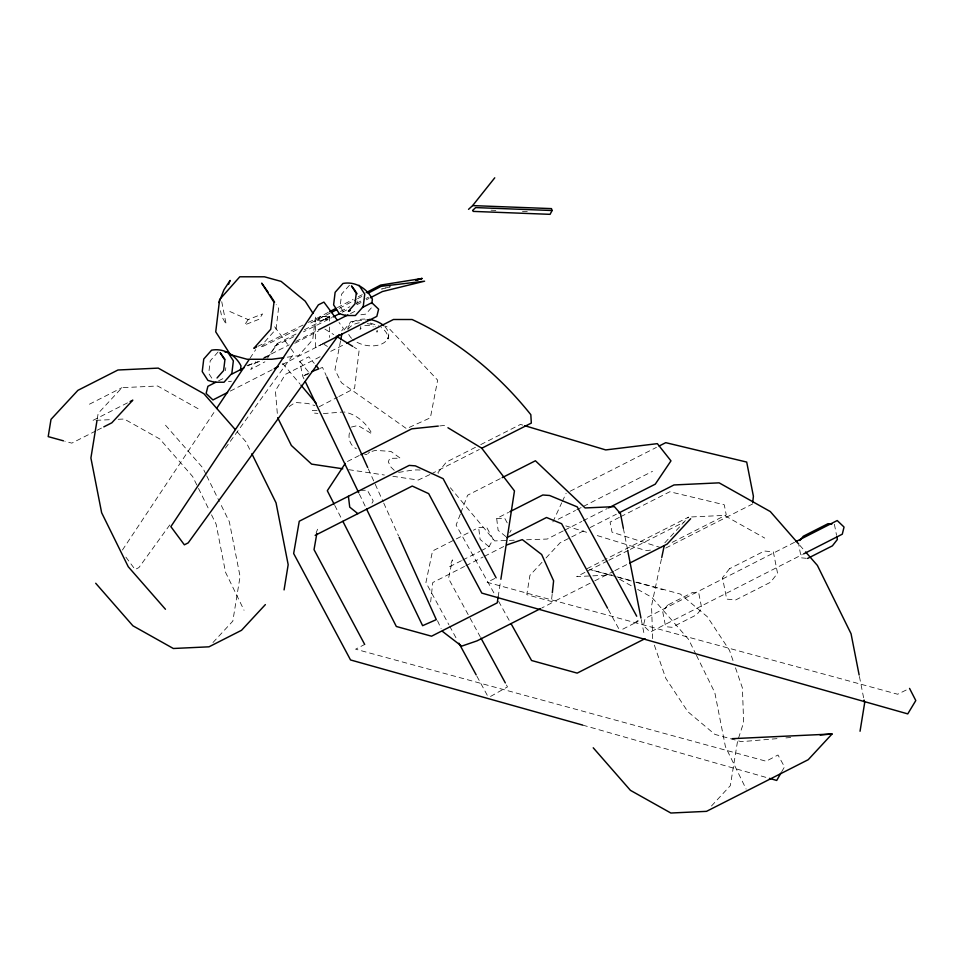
<?xml version="1.0" encoding="UTF-8"?>
<svg xmlns="http://www.w3.org/2000/svg" width="964" height="964" viewBox="0 0 964 964"><rect width="100%" height="100%" fill="white"/><g stroke="black" fill="none" stroke-linecap="round" stroke-linejoin="round"><path stroke-width="0.72" stroke-dasharray="4.82 3.62" d="M319.18 319.385L319.192 318.313M325.892 319.674L325.904 318.494M430.655 601.946L432.752 582.569L464.54 566.422M552.167 594.258L551.203 603.199L541.925 607.91M349.438 432.836C347.896 438.945 350.607 445.995 356.391 448.778M225.456 370.646L225.805 367.694M315.457 317.12L312.734 339.69L298.611 355.656L286.67 357.258M356.837 303.925L357.186 300.973M498.147 596.957L500.641 580.75M97.231 419.123L98.159 413.375L121.982 387.673L157.638 385.998L198.066 408.688M340.545 340.846L334.954 369.815L341.473 382.768L406.507 428.643L430.378 417.798L437.644 380.141L387.986 327.278L385.407 326.169M377.31 330.568L376.996 332.206L376.864 330.76M388.685 335.761L388.046 339.039C388.275 334.195 385.034 329.941 381.069 327.495M661.437 558.927L651.531 605.91L652.688 638.927M360.813 326.495L360.054 329.483L362.958 326.073M460.298 514.21L456.117 525.067L494.942 594.764M460.816 512.848L467.612 495.207L500.858 478.325M316.12 532.911L317.578 529.224M552.89 521.922L561.723 502.798M562.349 501.437L566.133 493.243M371.996 503.22L373.225 500.955L367.38 490.206L361.524 490.327M481.169 550.685L489.061 546.684L493.134 539.225L486.712 527.404L478.662 527.561L473.384 530.236M509.787 532.562L511.149 530.08M781.671 771.815L784.515 766.874L777.984 755.005L766.139 761.223L355.596 649.182L364.693 644.446M248.158 319.59L244.603 324.94L259.039 319.277L262.594 313.927L248.158 319.59L229.275 311.252M122.416 550.058L215.755 409.748M249.917 358.379L255.749 349.607M267.45 358.138L277.692 343.329L296.394 333.833M169.785 524.946L138.9 567.591L135.081 569.507L124.959 555.867M225.371 448.188L294.189 353.149L289.742 347.161M341.702 330.893L343.461 328.459L339.015 322.47M308.36 322.41L320.422 316.469L329.796 316.867L327.664 319.747L303.54 331.809M343.979 330.037L351.017 321.566L365.597 320.012M348.173 329.218C351.523 324.121 357.921 322.53 363.669 322.338M218.069 351.968L210.224 360.825L208.718 373.357L214.418 382.226M349.45 285.248L341.605 294.104L340.099 306.636L345.799 315.505M371.321 307.902L365.826 314.107L358.367 315.12M262.353 359.897L265.076 356.837M212.972 642.542L232.818 621.117L240.072 576.484L229.336 521.753L220.021 502.859M541.985 562.325L529.935 575.327L526.79 594.655L553.203 601.958L593.414 581.533M546.01 557.987L560.072 542.804L586.196 529.537M664.847 542.78L688.658 517.078L605.681 559.216M711.468 806L730.326 785.648L737.581 741.015L743.63 722.518L742.425 688.007L735.219 667.028M367.899 453.61L369.634 452.008M289.067 406.603L295.273 402.482L307.853 403.446L314.879 405.615M634.577 623.13L620.84 630.167M258.099 361.596L254.231 363.681L250.736 369.477L264.895 361.837M264.534 358.126L268.39 356.041L277.692 343.329L274.053 346.546L295.502 335.834M330.074 313.155L308.878 323.952M339.232 308.347L356.246 299.406M357.56 298.72L362.789 295.972M328.266 312.372L320.422 316.469L318.289 319.349L327.664 319.747L331.664 317.686M337.424 307.6L353.137 299.418M358.367 296.683L362.295 294.647M322.928 343.678L315.553 347.498L315.517 320.229L322.88 316.397L329.58 316.59L329.592 321.048M329.58 316.59L322.217 320.409L315.517 320.229M294.755 343.292L318.373 331.038M319.144 406.772L337.508 397.24M338.822 396.553L354.571 388.384L359.114 350.33L354.041 347.185M342.341 312.179L347.679 309.432M357.017 304.612L361.018 302.551M366.344 299.804L369.019 298.43M303.985 378.888L302.684 376.177L299.792 361.428L308.769 356.788L314.252 363.368M218.563 380.852L223.901 378.129M247.881 365.898L255.882 361.825M263.871 357.752L289.188 344.835M295.852 341.437L317.18 330.568M350.486 313.577L357.15 310.179M230.251 391.107L272.896 369.369M282.223 364.609L323.53 343.546M794.541 542.298L645.145 618.43L643.41 625.576L650.218 632.071L802.289 554.577M89.435 404.205L121.982 387.673M127.477 402.868L92.773 420.485L112.234 419.581M95.81 430.944L71.794 443.139L64.853 441.223M97.147 430.257L102.485 427.558M304.407 329.76L329.796 316.867M340.473 311.444L349.836 306.697M356.511 303.298L364.525 299.226M365.862 298.551L368.537 297.189M320.072 356.764L285.38 374.381L275.403 390.782L277.524 415.954M330.748 351.342L345.425 343.883M347.414 461.515L359.476 455.394M475.469 447.296L446.332 462.093L437.885 472.758L439.801 475.059M480.771 444.597L520.5 424.425L523.344 425.281M429.92 474.565L418.219 480.072L391.806 476.12M431.257 473.89L479.289 449.501M468.118 532.923L432.535 550.986L425.919 582.521L448.899 624.744M505.955 536.635L498.123 530.333L496.677 518.415L508.534 512.39M570.122 491.218L656.436 447.392M461.443 560.699L449.61 566.712L452.405 559.903L448.513 578.496L469.372 616.827M462.756 560.036L479.855 551.36M465.865 565.748L483.072 557.011M484.398 556.336L504.268 546.251M558.204 519.222L575.472 510.45M576.797 509.775L582.111 507.076M583.437 506.401L652.495 471.336M563.205 530.923L547.191 539.045L524.693 539.852M564.53 530.236L581.882 521.428M583.208 520.753L607.224 508.558M590.137 527.537L616.358 514.222M619.358 517.367L610.067 522.09L612.044 532.188L661.4 547.817M620.683 516.692L669.823 491.748L724.265 504.787L726.241 514.884L670.667 543.118M586.943 568.736L604.344 559.891M607.537 560.928L576.713 576.58L591.378 575.894M608.887 560.253L628.986 550.046M630.323 549.36L683.934 522.139M594.752 580.858L613.514 571.327M614.851 570.64L628.263 563.844M665.763 548.058L752.535 504.003M309.107 372.923L302.684 376.177L309.781 373.43M257.786 346.389L263.039 343.787L276.053 329.098L278.56 308.299L276.186 304.624M494.833 578.46L487.085 582.292L897.629 694.237L908.221 689.055M303.009 325.061L264.16 344.232L260.485 347.606L299.467 328.543M490.531 696.454L507.486 686.898L506.04 684.247M320.048 368.368L322.518 367.417L326.23 375.635M246.941 365.477L260.123 361.331M371.983 451.357L375.514 450.381L390.902 451.405L400.253 458.201L389.733 458.322L388.299 461.828L390.938 467.106L394.927 470.998M390.275 286.778L381.611 289.043L390.191 286.802M351.366 427.064L357.945 425.473L372.032 433.921C366.585 423.16 356.114 413.99 344.052 411.99M420.087 470.046C412.881 469.396 405.868 471.396 398.602 472.384M228.48 381.636L231.456 381.226M650.423 550.107L646.241 550.661L594.547 534.743M317.084 410.423L312.336 410.543L313.758 413.05L317.855 413.399M323.386 413.592L342.75 412.014M439.765 425.931L444.175 425.473L446.681 426.98M364.802 325.495L369.128 325.458L373.273 326.856M776.984 738.653L741.28 741.678L714.842 734.375L687.874 711.721L665.714 678.186L653.7 643.217M785.913 737.906L791.866 737.4M118.223 419.292L124.211 419.015L159.843 439.018L192.643 476.517L197.849 487.097M691.634 516.933L724.313 515.403L764.753 538.093M592.848 575.833L611.911 574.93M514.198 540.226L494.701 540.912L450.405 487.772M496.677 518.415L504.714 518.258L507.57 523.512M491.013 210.2L497.002 210.429M522.464 211.405L528.465 211.634M364.705 454.309L367.031 454.406M367.224 323.651L371.61 324.35L375.249 326.362M806.35 558.313L801.265 557.831L798.831 545.383M348.727 469.673L384.383 475.011M370.333 323.061L379.069 326.121M615.43 576.4L589.799 569.495L612.791 575.87M616.864 576.785L631.107 580.617M636.806 582.148L680.319 594.053L707.287 616.707L729.459 650.242L733.303 661.424M618.526 577.448L634.324 581.81M635.758 582.208L663.039 589.751M582.654 725.085L769.465 778.37M565.82 525.898L588.799 532.971M619.635 579.268L632.517 586.498M637.662 589.39L651.833 597.331L688.561 639.337L695.779 653.99M324.88 329.098L333.761 334.604M324.049 344.365L327.411 346.45M489.061 546.684L480.108 539.479L478.662 527.561M799.722 545.214L804.627 550.83M237.18 431.764L245.977 441.837L251.206 452.441M165.519 425.22L202.729 467.769L206.055 474.517M282.657 363.404L299.937 383.937M299.792 361.428L308.878 372.333M274.632 326.784L288.851 345.968M498.605 601.343L510.33 622.383M608.272 609.489L619.756 630.601M470.083 618.153L480.156 636.662M449.61 626.07L456.791 639.265M476.891 676.21L487.663 696.008M334.749 505.365L342.196 520.006M696.442 655.327L714.818 692.634L725.422 746.666L746.124 789.094M206.718 475.867L219.358 501.509M198.5 488.411L208.923 509.558M211.526 514.848L216.093 524.103L225.552 572.339L244.037 610.236M359.391 494.146L365.91 507.715M437.511 620.732L441.102 628.636M368.284 468.853L383.13 501.75M383.744 503.124L398.59 536.02M834.39 524.283L836.559 535.345M859.43 676.475L863.768 698.587M623.359 528.332L627.395 548.926M641.253 619.551L644.434 635.734M221.744 301.708L226.191 324.374L221.6 316.144L220.527 310.709M329.604 327.001L329.628 337.424M384.817 326.627A20.75 13.074 10.9 0 1 380.973 344.293A20.75 13.074 10.9 0 1 352.704 339.364M351.595 338.34A20.75 13.074 10.9 0 1 348.462 333.845M347.727 329.194A20.75 13.074 10.9 0 1 366.971 319.144M667.642 605.127L662.666 611.489L665.654 626.696L672.004 627.299L696.767 614.719L701.756 608.368L698.767 593.149L692.417 592.547L667.642 605.127M729.507 568.736L722.494 577.689L726.699 599.114L735.64 599.97L770.525 582.244L777.55 573.291L773.345 551.866L764.404 551.01L729.507 568.736"/><path stroke-width="1.45" d="M552.324 592.764L553.613 580.834L541.648 554.493L522.307 539.611L506.919 544.901M752.679 502.714L753.402 496.243L746.702 462.069L665.738 442.669L659.099 446.043M240.458 370.236L240.988 365.85C235.517 355.065 223.853 347.847 211.586 350.173L203.753 359.03L202.235 371.574L207.947 380.443L214.418 382.226L224.01 382.238L231.854 373.381L233.36 360.849L227.649 351.968L224.913 351.968M371.839 303.515L372.369 299.129C366.898 288.344 355.234 281.127 342.967 283.464L335.123 292.321L333.616 304.853L339.328 313.722L345.799 315.505L355.391 315.517L363.223 306.66L364.741 294.128L359.03 285.26M498.147 596.957L497.243 602.849L431.547 636.204L396.337 626.48L342.871 521.343M500.87 579.28L514.463 490.917L481.711 448.152L447.935 427.739M96.99 420.569L90.905 458.008L101.642 512.74L128.248 566.724L165.459 609.272M284.079 589.908L288.176 564.687L276.041 502.834L251.857 453.767M860.045 731.254L864.636 703.009L864.057 700.057M316.819 533.598L314.035 549.637L364.693 644.446M340.822 339.4L341.943 333.604M661.75 557.457L664.22 545.708M218.936 302.539L223.949 289.79L230.107 280.452L228.54 284.428M468.54 209.345L472.637 205.597L551.456 208.61L552.107 210.513L550.07 214.333L473.059 211.393M780.961 773.044L776.707 780.442L769.465 778.37M345.257 463.443L327.302 490.724L334.074 504.039M216.587 408.495L249.086 359.632M339.051 334.556L188.173 542.901L184.353 544.817L170.857 526.621L318.361 304.865L323.904 302.094L337.243 320.072M799.939 540.491L803.265 536.261L828.04 523.681L831.848 524.042M472.637 205.597L494.761 177.81M217.045 377.984L223.612 370.574L224.877 360.078L220.093 352.643L224.901 359.271M265.365 604.597L241.542 630.287L208.995 646.82L173.339 648.495L132.912 625.805L95.701 583.256M690.634 518.728L667.124 544.106L629.6 563.157M732.134 738.677L832.04 734.002L808.23 759.692L706.516 811.351L670.86 813.026L630.42 790.335L593.222 747.787M472.601 210.405L475.674 207.597L552.107 210.513M635.879 622.419L637.867 620.924M331.375 312.469L336.617 309.721M368.031 293.225L381.117 286.344L424.594 281.187L382.359 291.55L370.357 297.743M329.58 311.697L336.123 308.287M366.224 292.598L380.611 285.091L422.051 278.463L420.22 278.945M333.002 316.999L339.677 313.553M215.9 382.214L207.911 386.287L206.115 393.457L212.936 399.94L227.588 392.469M231.89 374.056L243.88 367.935M318.506 329.893L347.823 314.939M362.476 307.468L371.815 302.708L378.623 309.203L376.828 316.373L323.53 343.546M274.222 368.694L278.222 366.645M795.878 541.623L837.222 520.548L844.042 527.043L842.295 534.177L803.615 553.89M130.14 401.518L132.815 400.156L111.824 422.81L103.811 426.871M346.763 343.208L393.457 319.494L412.098 319.518C458.611 341.123 498.942 374.779 530.827 414.689L531.321 423.076L481.952 448.139M360.813 454.707L411.761 428.835L438.283 426.088M315.144 535.357L412.243 486.049L428.667 493.64L481.819 593.101L907.751 713.89L915.8 700.551L909.546 688.404M502.184 477.65L535.418 460.768L585.124 507.956L614.393 506.654L620.467 513.619L623.359 528.332M509.848 511.727L542.804 494.99L549.564 495.484L577.231 506.883L636.71 616.225M507.076 537.538L546.516 517.499L561.614 523.717L607.561 608.176M608.561 507.883L655.255 484.169L670.968 460.876L657.352 443.645L605.717 449.923L524.765 425.702M618.972 512.896L673.993 484.952L719.12 482.844L770.296 511.559L798.734 544.094M540.611 608.585L477.035 640.867L461.648 646.157L442.307 631.275M645.012 638.674L577.195 673.113L531.574 660.509L511.065 623.696M807.615 558.433L832.39 545.853L837.379 539.491L836.836 536.731M256.472 347.04L253.833 348.341L270.739 329.254L273.993 302.25L261.69 283.139L268.257 292.417M311.685 371.61L318.819 368.851L316.084 365.561M350.33 310.553L348.426 311.264L354.993 303.853L356.258 293.357L351.474 285.934L353.065 287.838M415.966 280.211L418.81 279.367M416.279 279.97L422.051 278.463M415.93 280.066L418.798 279.319M283.681 357.668L271.74 359.283L247.085 359.259L230.42 354.656L215.731 331.833L219.611 299.575L239.795 276.788L264.461 276.801L281.127 281.404L305.178 301.142L313.083 313.433M367.055 319.855L369.971 319.542M820.135 735.002L832.04 734.002M342.786 468.793L311.601 464.118L291.381 445.488L277.68 417.701M63.467 440.837L48.2 436.62L51.008 419.364L77.915 390.336L117.945 370.007L158.241 368.115L203.934 393.746L235.216 429.534M582.654 725.085L350.534 659.954L293.659 553.517L299.262 521.223L409.194 465.395L415.351 465.853L443.151 478.698L496.123 577.822M336.291 336.183L352.776 346.401M357.861 513.667L349.727 507.112L348.402 496.267M805.603 551.95L817.376 565.41L851.055 633.734L859.141 675.005M300.901 385.082L316.264 403.35M353.86 288.79L357.09 293.815M269.872 294.803L274.607 302.166M480.879 637.975L505.329 682.922M458.948 643.217L476.18 674.896M305.287 381.599L358.741 492.797M366.561 509.064L422.618 625.684L436.306 619.635L399.204 537.394M326.856 377.008L367.67 467.48M627.684 550.408L640.964 618.081M369.658 319.458A20.75 13.074 10.9 0 1 383.708 325.603"/></g></svg>
